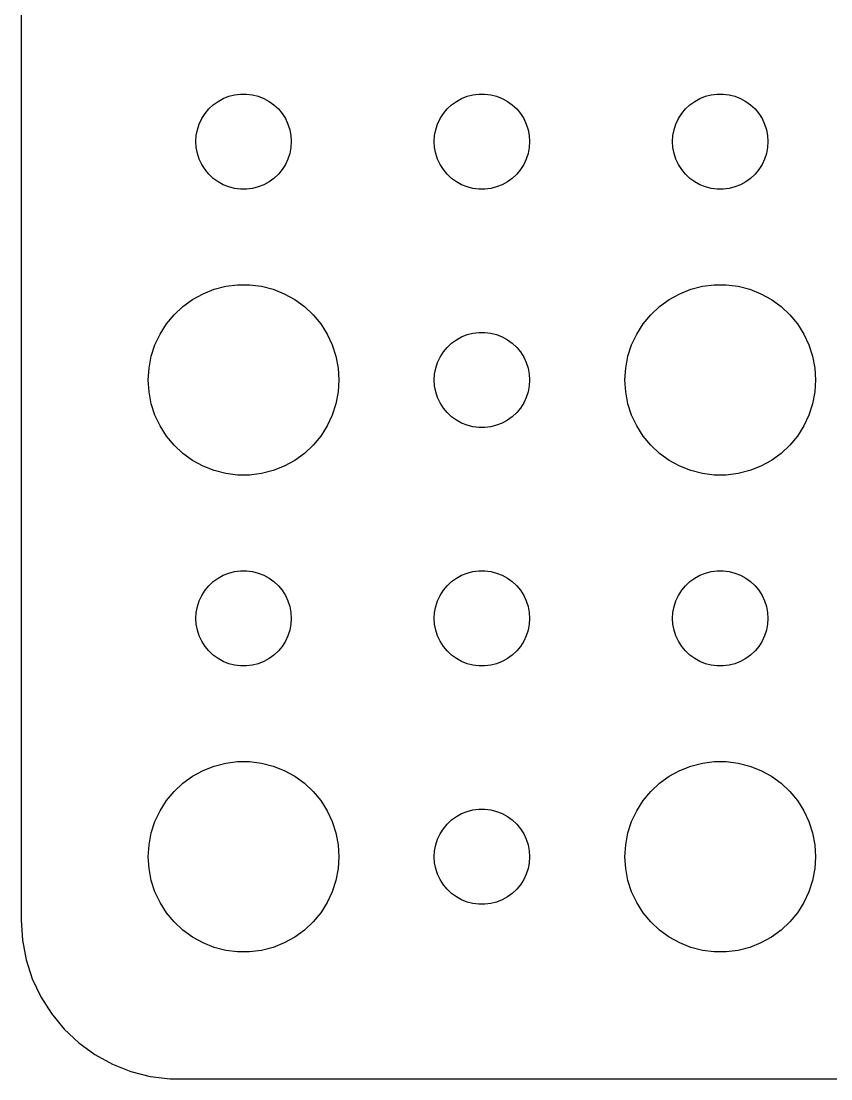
# Model space of a CAD drawing. Header units: metres. Extents: x -104 to 104, y -74 to 74.
# Drawn here: x -104.5 to -79.02, y -74.49 to -41.21 of the extents above; entities that cross this region are included whole.
import ezdxf

# ---------------------------------------------------------------- set-up
doc = ezdxf.new("R2010")
doc.units = ezdxf.units.M

msp = doc.modelspace()

# ---------------------------------------------------------------- linework, layer by layer
for p, q in [((-104.5, 69.5), (-104.5, -69.5)), ((-98.1387, -43.6428), (-97.9635, -43.5734)), ((-97.9635, -43.5734), (-97.7811, -43.5266)), ((-97.7811, -43.5266), (-97.5942, -43.503)), ((-97.5942, -43.503), (-97.4058, -43.503)), ((-97.4058, -43.503), (-97.2189, -43.5266)), ((-97.2189, -43.5266), (-97.0365, -43.5734)), ((-97.0365, -43.5734), (-96.8613, -43.6428)), ((-90.6387, -43.6428), (-90.4635, -43.5734)), ((-90.4635, -43.5734), (-90.2811, -43.5266)), ((-90.2811, -43.5266), (-90.0942, -43.503)), ((-90.0942, -43.503), (-89.9058, -43.503)), ((-89.9058, -43.503), (-89.7189, -43.5266)), ((-89.7189, -43.5266), (-89.5365, -43.5734)), ((-89.5365, -43.5734), (-89.3613, -43.6428)), ((-83.1387, -43.6428), (-82.9635, -43.5734)), ((-82.9635, -43.5734), (-82.7811, -43.5266)), ((-82.7811, -43.5266), (-82.5942, -43.503)), ((-82.5942, -43.503), (-82.4058, -43.503)), ((-82.4058, -43.503), (-82.2189, -43.5266)), ((-82.2189, -43.5266), (-82.0365, -43.5734)), ((-82.0365, -43.5734), (-81.8613, -43.6428)), ((-98.5934, -43.9732), (-98.4561, -43.8442)), ((-98.4561, -43.8442), (-98.3037, -43.7335)), ((-98.3037, -43.7335), (-98.1387, -43.6428)), ((-96.8613, -43.6428), (-96.6963, -43.7335)), ((-96.6963, -43.7335), (-96.5439, -43.8442)), ((-96.5439, -43.8442), (-96.4065, -43.9732)), ((-91.0934, -43.9732), (-90.9561, -43.8442)), ((-90.9561, -43.8442), (-90.8037, -43.7335)), ((-90.8037, -43.7335), (-90.6387, -43.6428)), ((-89.3613, -43.6428), (-89.1963, -43.7335)), ((-89.1963, -43.7335), (-89.0439, -43.8442)), ((-89.0439, -43.8442), (-88.9065, -43.9732)), ((-83.5934, -43.9732), (-83.4561, -43.8442)), ((-83.4561, -43.8442), (-83.3037, -43.7335)), ((-83.3037, -43.7335), (-83.1387, -43.6428)), ((-81.8613, -43.6428), (-81.6963, -43.7335)), ((-81.6963, -43.7335), (-81.5439, -43.8442)), ((-81.5439, -43.8442), (-81.4065, -43.9732)), ((-98.8145, -44.2774), (-98.7135, -44.1183)), ((-98.7135, -44.1183), (-98.5934, -43.9732)), ((-96.4065, -43.9732), (-96.2865, -44.1183)), ((-96.2865, -44.1183), (-96.1855, -44.2774)), ((-91.3145, -44.2774), (-91.2135, -44.1183)), ((-91.2135, -44.1183), (-91.0934, -43.9732)), ((-88.9065, -43.9732), (-88.7865, -44.1183)), ((-88.7865, -44.1183), (-88.6855, -44.2774)), ((-83.8145, -44.2774), (-83.7135, -44.1183)), ((-83.7135, -44.1183), (-83.5934, -43.9732)), ((-81.4065, -43.9732), (-81.2865, -44.1183)), ((-81.2865, -44.1183), (-81.1855, -44.2774)), ((-98.9529, -44.627), (-98.8947, -44.4478)), ((-98.8947, -44.4478), (-98.8145, -44.2774)), ((-96.1855, -44.2774), (-96.1053, -44.4478)), ((-96.1053, -44.4478), (-96.0471, -44.627)), ((-91.4529, -44.627), (-91.3947, -44.4478)), ((-91.3947, -44.4478), (-91.3145, -44.2774)), ((-88.6855, -44.2774), (-88.6053, -44.4478)), ((-88.6053, -44.4478), (-88.5471, -44.627)), ((-83.9529, -44.627), (-83.8947, -44.4478)), ((-83.8947, -44.4478), (-83.8145, -44.2774)), ((-81.1855, -44.2774), (-81.1053, -44.4478)), ((-81.1053, -44.4478), (-81.0471, -44.627)), ((-99, -45), (-98.9882, -44.812)), ((-98.9882, -44.812), (-98.9529, -44.627)), ((-96.0471, -44.627), (-96.0118, -44.812)), ((-96.0118, -44.812), (-96, -45)), ((-91.5, -45), (-91.4882, -44.812)), ((-91.4882, -44.812), (-91.4529, -44.627)), ((-88.5471, -44.627), (-88.5118, -44.812)), ((-88.5118, -44.812), (-88.5, -45)), ((-84, -45), (-83.9882, -44.812)), ((-83.9882, -44.812), (-83.9529, -44.627)), ((-81.0471, -44.627), (-81.0118, -44.812)), ((-81.0118, -44.812), (-81, -45)), ((-98.9882, -45.188), (-99, -45)), ((-98.9529, -45.373), (-98.9882, -45.188)), ((-96.0118, -45.188), (-96.0471, -45.373)), ((-96, -45), (-96.0118, -45.188)), ((-91.4882, -45.188), (-91.5, -45)), ((-91.4529, -45.373), (-91.4882, -45.188)), ((-88.5118, -45.188), (-88.5471, -45.373)), ((-88.5, -45), (-88.5118, -45.188)), ((-83.9882, -45.188), (-84, -45)), ((-83.9529, -45.373), (-83.9882, -45.188)), ((-81.0118, -45.188), (-81.0471, -45.373)), ((-81, -45), (-81.0118, -45.188)), ((-98.8947, -45.5522), (-98.9529, -45.373)), ((-98.8145, -45.7226), (-98.8947, -45.5522)), ((-96.1053, -45.5522), (-96.1855, -45.7226)), ((-96.0471, -45.373), (-96.1053, -45.5522)), ((-91.3947, -45.5522), (-91.4529, -45.373)), ((-91.3145, -45.7226), (-91.3947, -45.5522)), ((-88.6053, -45.5522), (-88.6855, -45.7226)), ((-88.5471, -45.373), (-88.6053, -45.5522)), ((-83.8947, -45.5522), (-83.9529, -45.373)), ((-83.8145, -45.7226), (-83.8947, -45.5522)), ((-81.1053, -45.5522), (-81.1855, -45.7226)), ((-81.0471, -45.373), (-81.1053, -45.5522)), ((-98.7135, -45.8817), (-98.8145, -45.7226)), ((-98.5934, -46.0268), (-98.7135, -45.8817)), ((-96.2865, -45.8817), (-96.4065, -46.0268)), ((-96.1855, -45.7226), (-96.2865, -45.8817)), ((-91.2135, -45.8817), (-91.3145, -45.7226)), ((-91.0934, -46.0268), (-91.2135, -45.8817)), ((-88.7865, -45.8817), (-88.9065, -46.0268)), ((-88.6855, -45.7226), (-88.7865, -45.8817)), ((-83.7135, -45.8817), (-83.8145, -45.7226)), ((-83.5934, -46.0268), (-83.7135, -45.8817)), ((-81.2865, -45.8817), (-81.4065, -46.0268)), ((-81.1855, -45.7226), (-81.2865, -45.8817)), ((-98.4561, -46.1558), (-98.5934, -46.0268)), ((-98.3037, -46.2665), (-98.4561, -46.1558)), ((-96.5439, -46.1558), (-96.6963, -46.2665)), ((-96.4065, -46.0268), (-96.5439, -46.1558)), ((-90.9561, -46.1558), (-91.0934, -46.0268)), ((-90.8037, -46.2665), (-90.9561, -46.1558)), ((-89.0439, -46.1558), (-89.1963, -46.2665)), ((-88.9065, -46.0268), (-89.0439, -46.1558)), ((-83.4561, -46.1558), (-83.5934, -46.0268)), ((-83.3037, -46.2665), (-83.4561, -46.1558)), ((-81.5439, -46.1558), (-81.6963, -46.2665)), ((-81.4065, -46.0268), (-81.5439, -46.1558)), ((-98.1387, -46.3572), (-98.3037, -46.2665)), ((-97.9635, -46.4266), (-98.1387, -46.3572)), ((-97.7811, -46.4734), (-97.9635, -46.4266)), ((-97.5942, -46.497), (-97.7811, -46.4734)), ((-97.4058, -46.497), (-97.5942, -46.497)), ((-97.2189, -46.4734), (-97.4058, -46.497)), ((-97.0365, -46.4266), (-97.2189, -46.4734)), ((-96.8613, -46.3572), (-97.0365, -46.4266)), ((-96.6963, -46.2665), (-96.8613, -46.3572)), ((-90.6387, -46.3572), (-90.8037, -46.2665)), ((-90.4635, -46.4266), (-90.6387, -46.3572)), ((-90.2811, -46.4734), (-90.4635, -46.4266)), ((-90.0942, -46.497), (-90.2811, -46.4734)), ((-89.9058, -46.497), (-90.0942, -46.497)), ((-89.7189, -46.4734), (-89.9058, -46.497)), ((-89.5365, -46.4266), (-89.7189, -46.4734)), ((-89.3613, -46.3572), (-89.5365, -46.4266)), ((-89.1963, -46.2665), (-89.3613, -46.3572)), ((-83.1387, -46.3572), (-83.3037, -46.2665)), ((-82.9635, -46.4266), (-83.1387, -46.3572)), ((-82.7811, -46.4734), (-82.9635, -46.4266)), ((-82.5942, -46.497), (-82.7811, -46.4734)), ((-82.4058, -46.497), (-82.5942, -46.497)), ((-82.2189, -46.4734), (-82.4058, -46.497)), ((-82.0365, -46.4266), (-82.2189, -46.4734)), ((-81.8613, -46.3572), (-82.0365, -46.4266)), ((-81.6963, -46.2665), (-81.8613, -46.3572)), ((-98.427, -49.6468), (-98.0621, -49.5531)), ((-98.0621, -49.5531), (-97.6884, -49.5059)), ((-97.6884, -49.5059), (-97.3116, -49.5059)), ((-97.3116, -49.5059), (-96.9379, -49.5531)), ((-96.9379, -49.5531), (-96.573, -49.6468)), ((-83.427, -49.6468), (-83.0621, -49.5531)), ((-83.0621, -49.5531), (-82.6884, -49.5059)), ((-82.6884, -49.5059), (-82.3116, -49.5059)), ((-82.3116, -49.5059), (-81.9379, -49.5531)), ((-81.9379, -49.5531), (-81.573, -49.6468)), ((-99.1075, -49.967), (-98.7773, -49.7855)), ((-98.7773, -49.7855), (-98.427, -49.6468)), ((-96.573, -49.6468), (-96.2227, -49.7855)), ((-96.2227, -49.7855), (-95.8925, -49.967)), ((-84.1075, -49.967), (-83.7773, -49.7855)), ((-83.7773, -49.7855), (-83.427, -49.6468)), ((-81.573, -49.6468), (-81.2227, -49.7855)), ((-81.2227, -49.7855), (-80.8925, -49.967)), ((-99.6869, -50.4464), (-99.4123, -50.1885)), ((-99.4123, -50.1885), (-99.1075, -49.967)), ((-95.8925, -49.967), (-95.5877, -50.1885)), ((-95.5877, -50.1885), (-95.3131, -50.4464)), ((-84.6869, -50.4464), (-84.4123, -50.1885)), ((-84.4123, -50.1885), (-84.1075, -49.967)), ((-80.8925, -49.967), (-80.5877, -50.1885)), ((-80.5877, -50.1885), (-80.3131, -50.4464)), ((-99.927, -50.7366), (-99.6869, -50.4464)), ((-95.3131, -50.4464), (-95.073, -50.7366)), ((-84.927, -50.7366), (-84.6869, -50.4464)), ((-80.3131, -50.4464), (-80.073, -50.7366)), ((-100.129, -51.0547), (-99.927, -50.7366)), ((-95.073, -50.7366), (-94.8711, -51.0547)), ((-85.1289, -51.0547), (-84.927, -50.7366)), ((-80.073, -50.7366), (-79.8711, -51.0547)), ((-100.289, -51.3956), (-100.129, -51.0547)), ((-94.8711, -51.0547), (-94.7107, -51.3956)), ((-90.9561, -51.3442), (-90.8037, -51.2335)), ((-90.8037, -51.2335), (-90.6387, -51.1428)), ((-90.6387, -51.1428), (-90.4635, -51.0734)), ((-90.4635, -51.0734), (-90.2811, -51.0266)), ((-90.2811, -51.0266), (-90.0942, -51.003)), ((-90.0942, -51.003), (-89.9058, -51.003)), ((-89.9058, -51.003), (-89.7189, -51.0266)), ((-89.7189, -51.0266), (-89.5365, -51.0734)), ((-89.5365, -51.0734), (-89.3613, -51.1428)), ((-89.3613, -51.1428), (-89.1963, -51.2335)), ((-89.1963, -51.2335), (-89.0439, -51.3442)), ((-85.2893, -51.3956), (-85.1289, -51.0547)), ((-79.8711, -51.0547), (-79.7107, -51.3956)), ((-100.406, -51.7539), (-100.289, -51.3956)), ((-94.7107, -51.3956), (-94.5943, -51.7539)), ((-91.2135, -51.6183), (-91.0934, -51.4732)), ((-91.0934, -51.4732), (-90.9561, -51.3442)), ((-89.0439, -51.3442), (-88.9065, -51.4732)), ((-88.9065, -51.4732), (-88.7865, -51.6183)), ((-85.4057, -51.7539), (-85.2893, -51.3956)), ((-79.7107, -51.3956), (-79.5943, -51.7539)), ((-100.476, -52.124), (-100.406, -51.7539)), ((-94.5943, -51.7539), (-94.5237, -52.124)), ((-91.3947, -51.9478), (-91.3145, -51.7774)), ((-91.3145, -51.7774), (-91.2135, -51.6183)), ((-88.7865, -51.6183), (-88.6855, -51.7774)), ((-88.6855, -51.7774), (-88.6053, -51.9478)), ((-85.4763, -52.124), (-85.4057, -51.7539)), ((-79.5943, -51.7539), (-79.5237, -52.124)), ((-100.5, -52.5), (-100.476, -52.124)), ((-94.5237, -52.124), (-94.5, -52.5)), ((-91.4882, -52.312), (-91.4529, -52.127)), ((-91.4529, -52.127), (-91.3947, -51.9478)), ((-88.6053, -51.9478), (-88.5471, -52.127)), ((-88.5471, -52.127), (-88.5118, -52.312)), ((-85.5, -52.5), (-85.4763, -52.124)), ((-79.5237, -52.124), (-79.5, -52.5)), ((-100.476, -52.876), (-100.5, -52.5)), ((-94.5, -52.5), (-94.5237, -52.876)), ((-91.5, -52.5), (-91.4882, -52.312)), ((-91.4882, -52.688), (-91.5, -52.5)), ((-88.5118, -52.312), (-88.5, -52.5)), ((-88.5, -52.5), (-88.5118, -52.688)), ((-85.4763, -52.876), (-85.5, -52.5)), ((-79.5, -52.5), (-79.5237, -52.876)), ((-100.406, -53.2461), (-100.476, -52.876)), ((-94.5237, -52.876), (-94.5943, -53.2461)), ((-91.4529, -52.873), (-91.4882, -52.688)), ((-91.3947, -53.0522), (-91.4529, -52.873)), ((-88.5471, -52.873), (-88.6053, -53.0522)), ((-88.5118, -52.688), (-88.5471, -52.873)), ((-85.4057, -53.2461), (-85.4763, -52.876)), ((-79.5237, -52.876), (-79.5943, -53.2461)), ((-100.289, -53.6044), (-100.406, -53.2461)), ((-94.5943, -53.2461), (-94.7107, -53.6044)), ((-91.3145, -53.2226), (-91.3947, -53.0522)), ((-91.2135, -53.3817), (-91.3145, -53.2226)), ((-88.6855, -53.2226), (-88.7865, -53.3817)), ((-88.6053, -53.0522), (-88.6855, -53.2226)), ((-85.2893, -53.6044), (-85.4057, -53.2461)), ((-79.5943, -53.2461), (-79.7107, -53.6044)), ((-91.0934, -53.5268), (-91.2135, -53.3817)), ((-90.9561, -53.6558), (-91.0934, -53.5268)), ((-88.9065, -53.5268), (-89.0439, -53.6558)), ((-88.7865, -53.3817), (-88.9065, -53.5268)), ((-100.129, -53.9453), (-100.289, -53.6044)), ((-94.7107, -53.6044), (-94.8711, -53.9453)), ((-90.8037, -53.7665), (-90.9561, -53.6558)), ((-90.6387, -53.8572), (-90.8037, -53.7665)), ((-90.4635, -53.9266), (-90.6387, -53.8572)), ((-89.3613, -53.8572), (-89.5365, -53.9266)), ((-89.1963, -53.7665), (-89.3613, -53.8572)), ((-89.0439, -53.6558), (-89.1963, -53.7665)), ((-85.1289, -53.9453), (-85.2893, -53.6044)), ((-79.7107, -53.6044), (-79.8711, -53.9453)), ((-99.927, -54.2634), (-100.129, -53.9453)), ((-94.8711, -53.9453), (-95.073, -54.2634)), ((-90.2811, -53.9734), (-90.4635, -53.9266)), ((-90.0942, -53.997), (-90.2811, -53.9734)), ((-89.9058, -53.997), (-90.0942, -53.997)), ((-89.7189, -53.9734), (-89.9058, -53.997)), ((-89.5365, -53.9266), (-89.7189, -53.9734)), ((-84.927, -54.2634), (-85.1289, -53.9453)), ((-79.8711, -53.9453), (-80.073, -54.2634)), ((-99.6869, -54.5536), (-99.927, -54.2634)), ((-99.4123, -54.8115), (-99.6869, -54.5536)), ((-95.3131, -54.5536), (-95.5877, -54.8115)), ((-95.073, -54.2634), (-95.3131, -54.5536)), ((-84.6869, -54.5536), (-84.927, -54.2634)), ((-84.4123, -54.8115), (-84.6869, -54.5536)), ((-80.3131, -54.5536), (-80.5877, -54.8115)), ((-80.073, -54.2634), (-80.3131, -54.5536)), ((-99.1075, -55.033), (-99.4123, -54.8115)), ((-95.5877, -54.8115), (-95.8925, -55.033)), ((-84.1075, -55.033), (-84.4123, -54.8115)), ((-80.5877, -54.8115), (-80.8925, -55.033)), ((-98.7773, -55.2145), (-99.1075, -55.033)), ((-98.427, -55.3532), (-98.7773, -55.2145)), ((-96.2227, -55.2145), (-96.573, -55.3532)), ((-95.8925, -55.033), (-96.2227, -55.2145)), ((-83.7773, -55.2145), (-84.1075, -55.033)), ((-83.427, -55.3532), (-83.7773, -55.2145)), ((-81.2227, -55.2145), (-81.573, -55.3532)), ((-80.8925, -55.033), (-81.2227, -55.2145)), ((-98.0621, -55.4469), (-98.427, -55.3532)), ((-97.6884, -55.4941), (-98.0621, -55.4469)), ((-97.3116, -55.4941), (-97.6884, -55.4941)), ((-96.9379, -55.4469), (-97.3116, -55.4941)), ((-96.573, -55.3532), (-96.9379, -55.4469)), ((-83.0621, -55.4469), (-83.427, -55.3532)), ((-82.6884, -55.4941), (-83.0621, -55.4469)), ((-82.3116, -55.4941), (-82.6884, -55.4941)), ((-81.9379, -55.4469), (-82.3116, -55.4941)), ((-81.573, -55.3532), (-81.9379, -55.4469)), ((-98.1387, -58.6428), (-97.9635, -58.5734)), ((-97.9635, -58.5734), (-97.7811, -58.5266)), ((-97.7811, -58.5266), (-97.5942, -58.503)), ((-97.5942, -58.503), (-97.4058, -58.503)), ((-97.4058, -58.503), (-97.2189, -58.5266)), ((-97.2189, -58.5266), (-97.0365, -58.5734)), ((-97.0365, -58.5734), (-96.8613, -58.6428)), ((-90.6387, -58.6428), (-90.4635, -58.5734)), ((-90.4635, -58.5734), (-90.2811, -58.5266)), ((-90.2811, -58.5266), (-90.0942, -58.503)), ((-90.0942, -58.503), (-89.9058, -58.503)), ((-89.9058, -58.503), (-89.7189, -58.5266)), ((-89.7189, -58.5266), (-89.5365, -58.5734)), ((-89.5365, -58.5734), (-89.3613, -58.6428)), ((-83.1387, -58.6428), (-82.9635, -58.5734)), ((-82.9635, -58.5734), (-82.7811, -58.5266)), ((-82.7811, -58.5266), (-82.5942, -58.503)), ((-82.5942, -58.503), (-82.4058, -58.503)), ((-82.4058, -58.503), (-82.2189, -58.5266)), ((-82.2189, -58.5266), (-82.0365, -58.5734)), ((-82.0365, -58.5734), (-81.8613, -58.6428)), ((-98.5934, -58.9732), (-98.4561, -58.8442)), ((-98.4561, -58.8442), (-98.3037, -58.7335)), ((-98.3037, -58.7335), (-98.1387, -58.6428)), ((-96.8613, -58.6428), (-96.6963, -58.7335)), ((-96.6963, -58.7335), (-96.5439, -58.8442)), ((-96.5439, -58.8442), (-96.4065, -58.9732)), ((-91.0934, -58.9732), (-90.9561, -58.8442)), ((-90.9561, -58.8442), (-90.8037, -58.7335)), ((-90.8037, -58.7335), (-90.6387, -58.6428)), ((-89.3613, -58.6428), (-89.1963, -58.7335)), ((-89.1963, -58.7335), (-89.0439, -58.8442)), ((-89.0439, -58.8442), (-88.9065, -58.9732)), ((-83.5934, -58.9732), (-83.4561, -58.8442)), ((-83.4561, -58.8442), (-83.3037, -58.7335)), ((-83.3037, -58.7335), (-83.1387, -58.6428)), ((-81.8613, -58.6428), (-81.6963, -58.7335)), ((-81.6963, -58.7335), (-81.5439, -58.8442)), ((-81.5439, -58.8442), (-81.4065, -58.9732)), ((-98.8145, -59.2774), (-98.7135, -59.1183)), ((-98.7135, -59.1183), (-98.5934, -58.9732)), ((-96.4065, -58.9732), (-96.2865, -59.1183)), ((-96.2865, -59.1183), (-96.1855, -59.2774)), ((-91.3145, -59.2774), (-91.2135, -59.1183)), ((-91.2135, -59.1183), (-91.0934, -58.9732)), ((-88.9065, -58.9732), (-88.7865, -59.1183)), ((-88.7865, -59.1183), (-88.6855, -59.2774)), ((-83.8145, -59.2774), (-83.7135, -59.1183)), ((-83.7135, -59.1183), (-83.5934, -58.9732)), ((-81.4065, -58.9732), (-81.2865, -59.1183)), ((-81.2865, -59.1183), (-81.1855, -59.2774)), ((-98.9529, -59.627), (-98.8947, -59.4478)), ((-98.8947, -59.4478), (-98.8145, -59.2774)), ((-96.1855, -59.2774), (-96.1053, -59.4478)), ((-96.1053, -59.4478), (-96.0471, -59.627)), ((-91.4529, -59.627), (-91.3947, -59.4478)), ((-91.3947, -59.4478), (-91.3145, -59.2774)), ((-88.6855, -59.2774), (-88.6053, -59.4478)), ((-88.6053, -59.4478), (-88.5471, -59.627)), ((-83.9529, -59.627), (-83.8947, -59.4478)), ((-83.8947, -59.4478), (-83.8145, -59.2774)), ((-81.1855, -59.2774), (-81.1053, -59.4478)), ((-81.1053, -59.4478), (-81.0471, -59.627)), ((-99, -60), (-98.9882, -59.812)), ((-98.9882, -59.812), (-98.9529, -59.627)), ((-96.0471, -59.627), (-96.0118, -59.812)), ((-96.0118, -59.812), (-96, -60)), ((-91.5, -60), (-91.4882, -59.812)), ((-91.4882, -59.812), (-91.4529, -59.627)), ((-88.5471, -59.627), (-88.5118, -59.812)), ((-88.5118, -59.812), (-88.5, -60)), ((-84, -60), (-83.9882, -59.812)), ((-83.9882, -59.812), (-83.9529, -59.627)), ((-81.0471, -59.627), (-81.0118, -59.812)), ((-81.0118, -59.812), (-81, -60)), ((-98.9882, -60.188), (-99, -60)), ((-98.9529, -60.373), (-98.9882, -60.188)), ((-96.0118, -60.188), (-96.0471, -60.373)), ((-96, -60), (-96.0118, -60.188)), ((-91.4882, -60.188), (-91.5, -60)), ((-91.4529, -60.373), (-91.4882, -60.188)), ((-88.5118, -60.188), (-88.5471, -60.373)), ((-88.5, -60), (-88.5118, -60.188)), ((-83.9882, -60.188), (-84, -60)), ((-83.9529, -60.373), (-83.9882, -60.188)), ((-81.0118, -60.188), (-81.0471, -60.373)), ((-81, -60), (-81.0118, -60.188)), ((-98.8947, -60.5522), (-98.9529, -60.373)), ((-98.8145, -60.7226), (-98.8947, -60.5522)), ((-96.1053, -60.5522), (-96.1855, -60.7226)), ((-96.0471, -60.373), (-96.1053, -60.5522)), ((-91.3947, -60.5522), (-91.4529, -60.373)), ((-91.3145, -60.7226), (-91.3947, -60.5522)), ((-88.6053, -60.5522), (-88.6855, -60.7226)), ((-88.5471, -60.373), (-88.6053, -60.5522)), ((-83.8947, -60.5522), (-83.9529, -60.373)), ((-83.8145, -60.7226), (-83.8947, -60.5522)), ((-81.1053, -60.5522), (-81.1855, -60.7226)), ((-81.0471, -60.373), (-81.1053, -60.5522)), ((-98.7135, -60.8817), (-98.8145, -60.7226)), ((-98.5934, -61.0268), (-98.7135, -60.8817)), ((-96.2865, -60.8817), (-96.4065, -61.0268)), ((-96.1855, -60.7226), (-96.2865, -60.8817)), ((-91.2135, -60.8817), (-91.3145, -60.7226)), ((-91.0934, -61.0268), (-91.2135, -60.8817)), ((-88.7865, -60.8817), (-88.9065, -61.0268)), ((-88.6855, -60.7226), (-88.7865, -60.8817)), ((-83.7135, -60.8817), (-83.8145, -60.7226)), ((-83.5934, -61.0268), (-83.7135, -60.8817)), ((-81.2865, -60.8817), (-81.4065, -61.0268)), ((-81.1855, -60.7226), (-81.2865, -60.8817)), ((-98.4561, -61.1558), (-98.5934, -61.0268)), ((-98.3037, -61.2665), (-98.4561, -61.1558)), ((-96.5439, -61.1558), (-96.6963, -61.2665)), ((-96.4065, -61.0268), (-96.5439, -61.1558)), ((-90.9561, -61.1558), (-91.0934, -61.0268)), ((-90.8037, -61.2665), (-90.9561, -61.1558)), ((-89.0439, -61.1558), (-89.1963, -61.2665)), ((-88.9065, -61.0268), (-89.0439, -61.1558)), ((-83.4561, -61.1558), (-83.5934, -61.0268)), ((-83.3037, -61.2665), (-83.4561, -61.1558)), ((-81.5439, -61.1558), (-81.6963, -61.2665)), ((-81.4065, -61.0268), (-81.5439, -61.1558)), ((-98.1387, -61.3572), (-98.3037, -61.2665)), ((-97.9635, -61.4266), (-98.1387, -61.3572)), ((-97.7811, -61.4734), (-97.9635, -61.4266)), ((-97.5942, -61.497), (-97.7811, -61.4734)), ((-97.4058, -61.497), (-97.5942, -61.497)), ((-97.2189, -61.4734), (-97.4058, -61.497)), ((-97.0365, -61.4266), (-97.2189, -61.4734)), ((-96.8613, -61.3572), (-97.0365, -61.4266)), ((-96.6963, -61.2665), (-96.8613, -61.3572)), ((-90.6387, -61.3572), (-90.8037, -61.2665)), ((-90.4635, -61.4266), (-90.6387, -61.3572)), ((-90.2811, -61.4734), (-90.4635, -61.4266)), ((-90.0942, -61.497), (-90.2811, -61.4734)), ((-89.9058, -61.497), (-90.0942, -61.497)), ((-89.7189, -61.4734), (-89.9058, -61.497)), ((-89.5365, -61.4266), (-89.7189, -61.4734)), ((-89.3613, -61.3572), (-89.5365, -61.4266)), ((-89.1963, -61.2665), (-89.3613, -61.3572)), ((-83.1387, -61.3572), (-83.3037, -61.2665)), ((-82.9635, -61.4266), (-83.1387, -61.3572)), ((-82.7811, -61.4734), (-82.9635, -61.4266)), ((-82.5942, -61.497), (-82.7811, -61.4734)), ((-82.4058, -61.497), (-82.5942, -61.497)), ((-82.2189, -61.4734), (-82.4058, -61.497)), ((-82.0365, -61.4266), (-82.2189, -61.4734)), ((-81.8613, -61.3572), (-82.0365, -61.4266)), ((-81.6963, -61.2665), (-81.8613, -61.3572)), ((-98.427, -64.6468), (-98.0621, -64.5531)), ((-98.0621, -64.5531), (-97.6884, -64.5059)), ((-97.6884, -64.5059), (-97.3116, -64.5059)), ((-97.3116, -64.5059), (-96.9379, -64.5531)), ((-96.9379, -64.5531), (-96.573, -64.6468)), ((-83.427, -64.6468), (-83.0621, -64.5531)), ((-83.0621, -64.5531), (-82.6884, -64.5059)), ((-82.6884, -64.5059), (-82.3116, -64.5059)), ((-82.3116, -64.5059), (-81.9379, -64.5531)), ((-81.9379, -64.5531), (-81.573, -64.6468)), ((-99.1075, -64.967), (-98.7773, -64.7855)), ((-98.7773, -64.7855), (-98.427, -64.6468)), ((-96.573, -64.6468), (-96.2227, -64.7855)), ((-96.2227, -64.7855), (-95.8925, -64.967)), ((-84.1075, -64.967), (-83.7773, -64.7855)), ((-83.7773, -64.7855), (-83.427, -64.6468)), ((-81.573, -64.6468), (-81.2227, -64.7855)), ((-81.2227, -64.7855), (-80.8925, -64.967)), ((-99.6869, -65.4464), (-99.4123, -65.1885)), ((-99.4123, -65.1885), (-99.1075, -64.967)), ((-95.8925, -64.967), (-95.5877, -65.1885)), ((-95.5877, -65.1885), (-95.3131, -65.4464)), ((-84.6869, -65.4464), (-84.4123, -65.1885)), ((-84.4123, -65.1885), (-84.1075, -64.967)), ((-80.8925, -64.967), (-80.5877, -65.1885)), ((-80.5877, -65.1885), (-80.3131, -65.4464)), ((-99.927, -65.7366), (-99.6869, -65.4464)), ((-95.3131, -65.4464), (-95.073, -65.7366)), ((-84.927, -65.7366), (-84.6869, -65.4464)), ((-80.3131, -65.4464), (-80.073, -65.7366)), ((-100.129, -66.0547), (-99.927, -65.7366)), ((-95.073, -65.7366), (-94.8711, -66.0547)), ((-85.1289, -66.0547), (-84.927, -65.7366)), ((-80.073, -65.7366), (-79.8711, -66.0547)), ((-100.289, -66.3956), (-100.129, -66.0547)), ((-94.8711, -66.0547), (-94.7107, -66.3956)), ((-90.8037, -66.2335), (-90.6387, -66.1428)), ((-90.6387, -66.1428), (-90.4635, -66.0734)), ((-90.4635, -66.0734), (-90.2811, -66.0266)), ((-90.2811, -66.0266), (-90.0942, -66.003)), ((-90.0942, -66.003), (-89.9058, -66.003)), ((-89.9058, -66.003), (-89.7189, -66.0266)), ((-89.7189, -66.0266), (-89.5365, -66.0734)), ((-89.5365, -66.0734), (-89.3613, -66.1428)), ((-89.3613, -66.1428), (-89.1963, -66.2335)), ((-85.2893, -66.3956), (-85.1289, -66.0547)), ((-79.8711, -66.0547), (-79.7107, -66.3956)), ((-100.406, -66.7539), (-100.289, -66.3956)), ((-94.7107, -66.3956), (-94.5943, -66.7539)), ((-91.2135, -66.6183), (-91.0934, -66.4732)), ((-91.0934, -66.4732), (-90.9561, -66.3442)), ((-90.9561, -66.3442), (-90.8037, -66.2335)), ((-89.1963, -66.2335), (-89.0439, -66.3442)), ((-89.0439, -66.3442), (-88.9065, -66.4732)), ((-88.9065, -66.4732), (-88.7865, -66.6183)), ((-85.4057, -66.7539), (-85.2893, -66.3956)), ((-79.7107, -66.3956), (-79.5943, -66.7539)), ((-100.476, -67.124), (-100.406, -66.7539)), ((-94.5943, -66.7539), (-94.5237, -67.124)), ((-91.3947, -66.9478), (-91.3145, -66.7774)), ((-91.3145, -66.7774), (-91.2135, -66.6183)), ((-88.7865, -66.6183), (-88.6855, -66.7774)), ((-88.6855, -66.7774), (-88.6053, -66.9478)), ((-85.4763, -67.124), (-85.4057, -66.7539)), ((-79.5943, -66.7539), (-79.5237, -67.124)), ((-100.5, -67.5), (-100.476, -67.124)), ((-94.5237, -67.124), (-94.5, -67.5)), ((-91.4882, -67.312), (-91.4529, -67.127)), ((-91.4529, -67.127), (-91.3947, -66.9478)), ((-88.6053, -66.9478), (-88.5471, -67.127)), ((-88.5471, -67.127), (-88.5118, -67.312)), ((-85.5, -67.5), (-85.4763, -67.124)), ((-79.5237, -67.124), (-79.5, -67.5)), ((-100.476, -67.876), (-100.5, -67.5)), ((-94.5, -67.5), (-94.5237, -67.876)), ((-91.5, -67.5), (-91.4882, -67.312)), ((-91.4882, -67.688), (-91.5, -67.5)), ((-88.5118, -67.312), (-88.5, -67.5)), ((-88.5, -67.5), (-88.5118, -67.688)), ((-85.4763, -67.876), (-85.5, -67.5)), ((-79.5, -67.5), (-79.5237, -67.876)), ((-100.406, -68.2461), (-100.476, -67.876)), ((-94.5237, -67.876), (-94.5943, -68.2461)), ((-91.4529, -67.873), (-91.4882, -67.688)), ((-91.3947, -68.0522), (-91.4529, -67.873)), ((-88.5471, -67.873), (-88.6053, -68.0522)), ((-88.5118, -67.688), (-88.5471, -67.873)), ((-85.4057, -68.2461), (-85.4763, -67.876)), ((-79.5237, -67.876), (-79.5943, -68.2461)), ((-91.3145, -68.2226), (-91.3947, -68.0522)), ((-91.2135, -68.3817), (-91.3145, -68.2226)), ((-88.6855, -68.2226), (-88.7865, -68.3817)), ((-88.6053, -68.0522), (-88.6855, -68.2226)), ((-100.289, -68.6044), (-100.406, -68.2461)), ((-94.5943, -68.2461), (-94.7107, -68.6044)), ((-91.0934, -68.5268), (-91.2135, -68.3817)), ((-90.9561, -68.6558), (-91.0934, -68.5268)), ((-88.9065, -68.5268), (-89.0439, -68.6558)), ((-88.7865, -68.3817), (-88.9065, -68.5268)), ((-85.2893, -68.6044), (-85.4057, -68.2461)), ((-79.5943, -68.2461), (-79.7107, -68.6044)), ((-100.129, -68.9453), (-100.289, -68.6044)), ((-94.7107, -68.6044), (-94.8711, -68.9453)), ((-90.8037, -68.7665), (-90.9561, -68.6558)), ((-90.6387, -68.8572), (-90.8037, -68.7665)), ((-90.4635, -68.9266), (-90.6387, -68.8572)), ((-89.3613, -68.8572), (-89.5365, -68.9266)), ((-89.1963, -68.7665), (-89.3613, -68.8572)), ((-89.0439, -68.6558), (-89.1963, -68.7665)), ((-85.1289, -68.9453), (-85.2893, -68.6044)), ((-79.7107, -68.6044), (-79.8711, -68.9453)), ((-99.927, -69.2634), (-100.129, -68.9453)), ((-94.8711, -68.9453), (-95.073, -69.2634)), ((-90.2811, -68.9734), (-90.4635, -68.9266)), ((-90.0942, -68.997), (-90.2811, -68.9734)), ((-89.9058, -68.997), (-90.0942, -68.997)), ((-89.7189, -68.9734), (-89.9058, -68.997)), ((-89.5365, -68.9266), (-89.7189, -68.9734)), ((-84.927, -69.2634), (-85.1289, -68.9453)), ((-79.8711, -68.9453), (-80.073, -69.2634)), ((-104.5, -69.5), (-104.461, -70.1267)), ((-99.6869, -69.5536), (-99.927, -69.2634)), ((-99.4123, -69.8115), (-99.6869, -69.5536)), ((-95.3131, -69.5536), (-95.5877, -69.8115)), ((-95.073, -69.2634), (-95.3131, -69.5536)), ((-84.6869, -69.5536), (-84.927, -69.2634)), ((-84.4123, -69.8115), (-84.6869, -69.5536)), ((-80.3131, -69.5536), (-80.5877, -69.8115)), ((-80.073, -69.2634), (-80.3131, -69.5536)), ((-99.1075, -70.033), (-99.4123, -69.8115)), ((-95.5877, -69.8115), (-95.8925, -70.033)), ((-84.1075, -70.033), (-84.4123, -69.8115)), ((-80.5877, -69.8115), (-80.8925, -70.033)), ((-104.461, -70.1267), (-104.343, -70.7434)), ((-98.7773, -70.2145), (-99.1075, -70.033)), ((-98.427, -70.3532), (-98.7773, -70.2145)), ((-96.2227, -70.2145), (-96.573, -70.3532)), ((-95.8925, -70.033), (-96.2227, -70.2145)), ((-83.7773, -70.2145), (-84.1075, -70.033)), ((-83.427, -70.3532), (-83.7773, -70.2145)), ((-81.2227, -70.2145), (-81.573, -70.3532)), ((-80.8925, -70.033), (-81.2227, -70.2145)), ((-98.0621, -70.4469), (-98.427, -70.3532)), ((-97.6884, -70.4941), (-98.0621, -70.4469)), ((-97.3116, -70.4941), (-97.6884, -70.4941)), ((-96.9379, -70.4469), (-97.3116, -70.4941)), ((-96.573, -70.3532), (-96.9379, -70.4469)), ((-83.0621, -70.4469), (-83.427, -70.3532)), ((-82.6884, -70.4941), (-83.0621, -70.4469)), ((-82.3116, -70.4941), (-82.6884, -70.4941)), ((-81.9379, -70.4469), (-82.3116, -70.4941)), ((-81.573, -70.3532), (-81.9379, -70.4469)), ((-104.343, -70.7434), (-104.149, -71.3406)), ((-104.149, -71.3406), (-103.882, -71.9088)), ((-103.882, -71.9088), (-103.545, -72.4389)), ((-103.545, -72.4389), (-103.145, -72.9227)), ((-103.145, -72.9227), (-102.687, -73.3526)), ((-102.687, -73.3526), (-102.179, -73.7216)), ((-102.179, -73.7216), (-101.629, -74.0241)), ((-101.629, -74.0241), (-101.045, -74.2553)), ((-101.045, -74.2553), (-100.437, -74.4114)), ((-100.437, -74.4114), (-99.8139, -74.4901)), ((-99.8139, -74.4901), (99.8139, -74.4901))]:
    msp.add_line(p, q)

doc.saveas('drawing.dxf')
